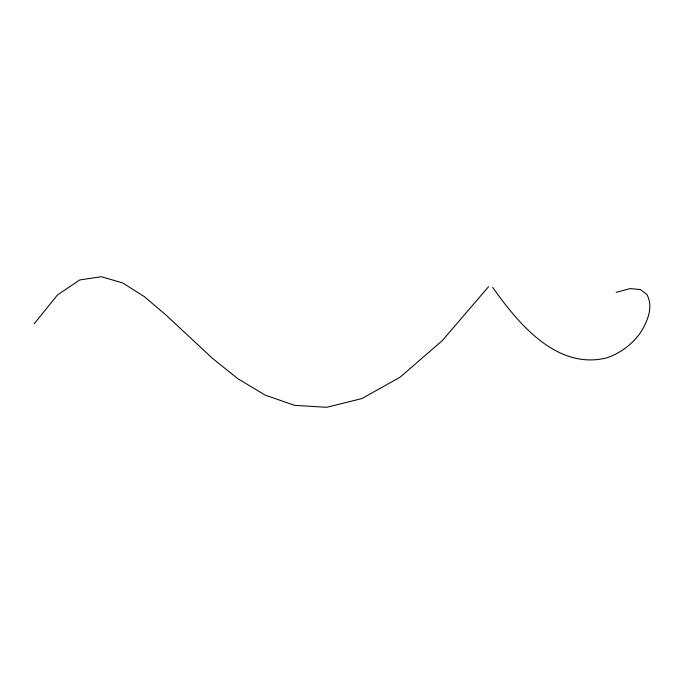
<?xml version="1.0" encoding="UTF-8"?>
<svg xmlns="http://www.w3.org/2000/svg" width="684" height="684" viewBox="0 0 684 684"><rect width="100%" height="100%" fill="white"/><g stroke="black" fill="none" stroke-linecap="round" stroke-linejoin="round"><path stroke-width="1.03" d="M34.2 323.797L57.499 294.889L79.789 279.944L101.429 276.721L122.778 282.996L144.204 296.54L166.067 315.11L212.553 358.433L237.904 378.714L265.144 395.104L294.633 405.373L326.738 407.279L361.819 398.601L400.243 377.098L442.36 340.546L488.547 286.716M616.096 292.359L630.195 288.58L640.369 289.554L646.825 294.342C653.921 307.193 647.167 322.19 639.959 333.416C631.597 344.822 619.978 353.431 606.554 357.929C556.571 370.147 518.147 323.352 492.677 287.365"/></g></svg>
